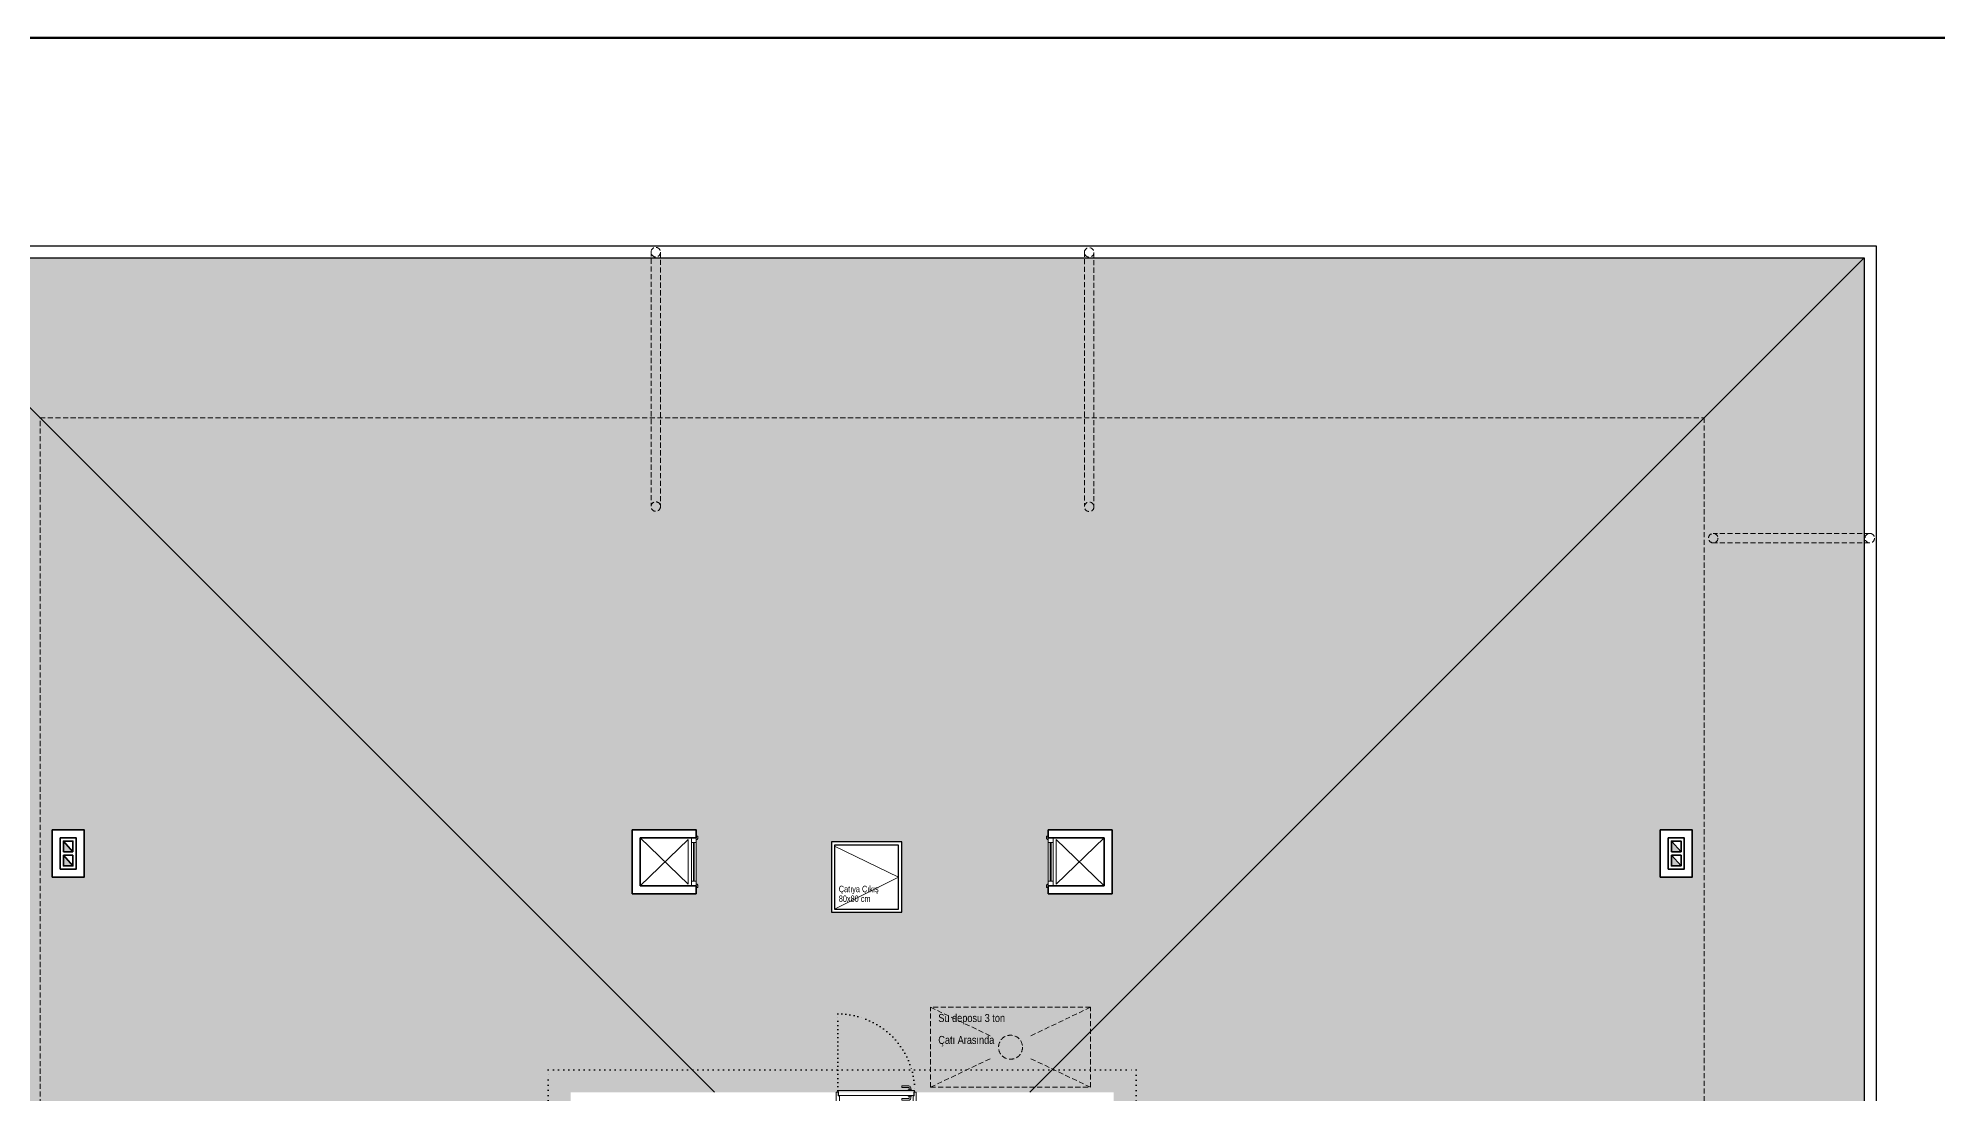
# Model space of a CAD drawing. Header units: millimetres. Extents: x 1811019 to 1873246, y -246515 to -243171.
# Drawn here: x 1868720 to 1871094, y -244825 to -243506 of the extents above; entities that cross this region are included whole.
import ezdxf

# ---------------------------------------------------------------- set-up
doc = ezdxf.new("R2010")
doc.units = ezdxf.units.MM
for name, pattern in [('DOT', [0.25, 0, -0.25]), ('izdüşüm arka', [3.175, 0, -3.175]), ('izdüşüm ön', [9.525, 6.35, -3.175])]:
    doc.linetypes.add(name, pattern=pattern)
for name, color, linetype, lineweight in [('a_doğrama', 251, 'Continuous', 20), ('a_duvar', 251, 'Continuous', 35), ('a_görünüş', 32, 'Continuous', 25), ('a_görünüş_ince', 8, 'Continuous', 20), ('a_hatch_misc', 251, 'Continuous', 15), ('a_izdüşüm_arka', 251, 'izdüşüm arka', 30), ('a_izdüşüm_ön', 6, 'izdüşüm ön', 9), ('a_not_mahal', 253, 'Continuous', 5), ('a_not_misc', 144, 'Continuous', 5), ('a_not_text', 7, 'Continuous', 13), ('a_çerçeve_line', 7, 'Continuous', 50)]:
    doc.layers.add(name, color=color, linetype=linetype, lineweight=lineweight)
doc.styles.get("Standard").update_dxf_attribs({"font": 'ARIALN.TTF'})

# ---------------------------------------------------------------- blocks, each defined once
blk = doc.blocks.new('M1')
at = {"layer": 'a_doğrama', "linetype": 'Continuous'}
for p, q in [((-24, 6), (-30, 6)), ((-30, 0), (-30, 6)), ((-24, 0), (-30, 0)), ((-24, 0), (-24, 6)), ((30, 6), (24, 6)), ((24, 6), (24, 0)), ((30, 0), (30, 6)), ((30, 0), (24, 0))]:
    blk.add_line(p, q, dxfattribs=at)
at = {"layer": 'a_doğrama'}
for p, q in [((24, 3.5), (-24, 3.5)), ((24, 2.5), (-24, 2.5))]:
    blk.add_line(p, q, dxfattribs=at)
for points in [[(-28, -1), (-28, 0), (-32, 0), (-32, -2), (-29, -2)], [(28, -1), (28, 0), (32, 0), (32, -2), (29, -2)]]:
    blk.add_lwpolyline(points, close=True, dxfattribs=at)
at = {"layer": 'a_görünüş_ince'}
for p, q in [((24, 6), (-24, 6)), ((-24, 0), (24, 0))]:
    blk.add_line(p, q, dxfattribs=at)
blk = doc.blocks.new('baca_şönt')
at = {"layer": 'a_duvar'}
h = blk.add_hatch(color=256, dxfattribs=at)
h.dxf.hatch_style = 1
h.paths.add_polyline_path([(21.5, -5), (21.5, -17), (35, -17)])
h.paths.add_polyline_path([(4, -5), (4, -17), (17.5, -17)])
for p, q in [((4, -5), (17.5, -17)), ((17.5, -5), (17.5, -17)), ((21.5, -5), (21.5, -17)), ((21.5, -5), (35, -17))]:
    blk.add_line(p, q, dxfattribs=at)
blk.add_lwpolyline([(0, -21), (39, -21), (39, -1), (0, -1)], close=True, dxfattribs=at)
for points in [[(17.5, -5), (4, -5), (4, -17), (17.5, -17)], [(21.5, -17), (35, -17), (35, -5), (21.5, -5)]]:
    blk.add_lwpolyline(points, dxfattribs=at)
blk = doc.blocks.new('K1')
at = {"layer": 'a_doğrama', "color": 251}
for points in [[(-17.5, -2.5), (-22, -2.5), (-22, 0), (2, 0), (2, -4), (-17.5, -4), (-17.5, -2.5)], [(-27.5, -93.1), (-25, -93.1)], [(-14.5, -93.1), (-17, -93.1)], [(-17.5, -97.5), (-22, -97.5), (-22, -100), (2, -100), (2, -96), (-17.5, -96), (-17.5, -97.5)]]:
    blk.add_lwpolyline(points, dxfattribs=at)
blk.add_lwpolyline([(-18, -14), (-18, -4), (-18, -3), (-22.5, -3), (-22.5, -2.5), (-22.5, -2), (-24, -2), (-24, -2.5), (-24, -12.5), (-24, -88), (-24, -97.5), (-24, -98), (-22.5, -98), (-22.5, -97.5), (-22.5, -97), (-18, -97), (-18, -96), (-18, -86.5)], close=True, dxfattribs=at)
for points in [[(-25, -91.1), (-27.5, -91.1, -0.414214), (-28, -90.6), (-28, -82.1), (-30, -82.1), (-30, -90.6)], [(-24, -94.1), (-24.5, -94.1, -0.414214), (-25, -93.6), (-25, -90.6, -0.414214), (-24.5, -90.1), (-24, -90.1)], [(-18, -94.1), (-17.5, -94.1, 0.414214), (-17, -93.6), (-17, -90.6, 0.414214), (-17.5, -90.1), (-18, -90.1)], [(-17, -91.1), (-14.5, -91.1, 0.414214), (-14, -90.6), (-14, -82.1), (-12, -82.1), (-12, -90.6)]]:
    blk.add_lwpolyline(points, format="xyb", dxfattribs=at)
for centre, start, end in [((-27.5, -90.6), 180, 270), ((-14.5, -90.6), 270, 0)]:
    blk.add_arc(centre, 2.5, start, end, dxfattribs=at)
at = {"layer": 'a_görünüş_ince', "color": 251}
blk.add_line((2, -6), (2, -94), dxfattribs=at)
at = {"layer": 'a_izdüşüm_arka', "color": 251, "linetype": 'DOT', "ltscale": 20}
blk.add_line((-24, -2), (-120, -2), dxfattribs=at)
blk.add_arc((-24, -2), 96, 180, 270, dxfattribs=at)

msp = doc.modelspace()

# ---------------------------------------------------------------- hatches: boundary and pattern name
at = {"layer": 'a_hatch_misc', "ltscale": 10}
h = msp.add_hatch(dxfattribs=at)
h.set_pattern_fill('AR-RSHKE', color=256, scale=0.15, angle=180)
h.set_pattern_definition([(180, (-86834.217, -600), (-97.155, -45.72), [22.86, -19.05, 26.67, -11.43, 34.29, -15.24]), (180, (-86857.077, -601.905), (-97.155, -45.72), [19.05, -72.39, 15.24, -22.86]), (180, (-86902.797, -597.143), (-97.155, -45.72), [11.43, -118.11]), (270, (-86834.217, -600), (32.385, -45.72), [43.815, -139.065]), (270, (-86857.077, -600), (32.385, -45.72), [42.8625, -140.0175]), (270, (-86876.127, -600), (32.385, -45.72), [40.005, -142.875]), (270, (-86902.797, -597.143), (32.385, -45.72), [43.815, -139.065]), (270, (-86914.227, -597.143), (32.385, -45.72), [43.815, -139.065]), (270, (-86948.517, -600), (32.385, -45.72), [41.91, -140.97])])
h.paths.add_polyline_path([(1869542.7, -244496.3), (1869542.7, -244576.3), (1869462.7, -244576.3), (1869462.7, -244496.3)], flags=16)
h.paths.add_polyline_path([(1869982.7, -244496.3), (1870062.7, -244496.3), (1870062.7, -244576.3), (1869982.7, -244576.3)], flags=16)
h.paths.add_polyline_path([(1869711.7, -244599.4), (1869711.7, -244511.4), (1869799.7, -244511.4), (1869799.7, -244599.4)], flags=16)
h.paths.add_polyline_path([(1871002.7, -243781.3), (1868522.7, -243781.3), (1869565.7, -244824.3), (1869959.7, -244824.3)])
h = msp.add_hatch(dxfattribs=at)
h.set_pattern_fill('AR-RSHKE', color=256, scale=0.15, angle=270)
h.set_pattern_definition([(270, (-86834.217, -600), (45.72, -97.155), [22.86, -19.05, 26.67, -11.43, 34.29, -15.24]), (270, (-86832.312, -622.86), (45.72, -97.155), [19.05, -72.39, 15.24, -22.86]), (270, (-86837.075, -668.58), (45.72, -97.155), [11.43, -118.11]), (0, (-86834.217, -600), (45.72, 32.385), [43.815, -139.065]), (0, (-86834.217, -622.86), (45.72, 32.385), [42.8625, -140.0175]), (0, (-86834.217, -641.91), (45.72, 32.385), [40.005, -142.875]), (0, (-86837.075, -668.58), (45.72, 32.385), [43.815, -139.065]), (0, (-86837.075, -680.01), (45.72, 32.385), [43.815, -139.065]), (0, (-86834.217, -714.3), (45.72, 32.385), [41.91, -140.97])])
h.paths.add_polyline_path([(1869387.7, -245053.8), (1869317.7, -245053.8), (1869317.7, -244928.8), (1869385.7, -244928.3), (1869385.7, -244824.3), (1869565.7, -244824.3), (1868522.7, -243781.3), (1868522.7, -246201.3), (1869385.7, -245338.3)])
h.paths.add_polyline_path([(1869133.7, -245032.8), (1869133.7, -244988.8), (1869114.7, -244988.8), (1869114.7, -244949.8), (1869172.7, -244949.8), (1869172.7, -244988.8), (1869172.7, -245032.8)], flags=16)
h.paths.add_polyline_path([(1868776.7, -245491.3), (1868776.7, -245530.3), (1868737.7, -245530.3), (1868737.7, -245491.3)], flags=16)
h.paths.add_polyline_path([(1868777.7, -244555.3), (1868737.7, -244555.3), (1868737.7, -244496.3), (1868777.7, -244496.3)], flags=16)
h = msp.add_hatch(dxfattribs=at)
h.set_pattern_fill('AR-RSHKE', color=256, scale=0.15, angle=90)
h.set_pattern_definition([(90, (-86834.217, -600), (-45.72, 97.155), [22.86, -19.05, 26.67, -11.43, 34.29, -15.24]), (90, (-86836.122, -577.14), (-45.72, 97.155), [19.05, -72.39, 15.24, -22.86]), (90, (-86831.36, -531.42), (-45.72, 97.155), [11.43, -118.11]), (180, (-86834.217, -600), (-45.72, -32.385), [43.815, -139.065]), (180, (-86834.217, -577.14), (-45.72, -32.385), [42.8625, -140.0175]), (180, (-86834.217, -558.09), (-45.72, -32.385), [40.005, -142.875]), (180, (-86831.36, -531.42), (-45.72, -32.385), [43.815, -139.065]), (180, (-86831.36, -519.99), (-45.72, -32.385), [43.815, -139.065]), (180, (-86834.217, -485.7), (-45.72, -32.385), [41.91, -140.97])])
h.paths.add_polyline_path([(1871002.7, -243781.3), (1869959.7, -244824.3), (1870064.7, -244824.3), (1870064.7, -244928.8), (1870132.7, -244928.8), (1870132.7, -245053.8), (1870062.7, -245053.8), (1870064.7, -245263.3), (1871002.7, -246201.3)])
h.paths.add_polyline_path([(1870747.7, -244555.3), (1870747.7, -244496.3), (1870787.7, -244496.3), (1870787.7, -244555.3)], flags=16)
h.paths.add_polyline_path([(1870360.7, -244949.8), (1870360.7, -244988.8), (1870341.7, -244988.8), (1870341.7, -245032.8), (1870302.7, -245032.8), (1870302.7, -244988.8), (1870302.7, -244949.8)], flags=16)
h.paths.add_polyline_path([(1870748.7, -245491.3), (1870787.7, -245491.3), (1870787.7, -245530.3), (1870748.7, -245530.3)], flags=16)

# ---------------------------------------------------------------- linework, layer by layer
at = {"layer": 'a_duvar'}
for p, q in [((1869462.7, -244576.3), (1869462.7, -244496.3)), ((1870052.7, -244506.3), (1870052.7, -244566.3)), ((1870062.7, -244496.3), (1870062.7, -244576.3)), ((1869542.7, -244576.3), (1869462.7, -244576.3)), ((1869542.7, -244566.3), (1869472.7, -244566.3)), ((1870052.7, -244566.3), (1869982.7, -244566.3)), ((1870062.7, -244576.3), (1869982.7, -244576.3))]:
    msp.add_line(p, q, dxfattribs=at)
for points in [[(1868737.7, -244496.3), (1868777.7, -244496.3), (1868777.7, -244555.3), (1868737.7, -244555.3)], [(1870747.7, -244496.3), (1870787.7, -244496.3), (1870787.7, -244555.3), (1870747.7, -244555.3)]]:
    msp.add_lwpolyline(points, close=True, dxfattribs=at)
for points in [[(1869462.7, -244496.3), (1869542.7, -244496.3), (1869542.7, -244506.3)], [(1869472.7, -244566.3), (1869472.7, -244506.3), (1869542.7, -244506.3)], [(1870062.7, -244496.3), (1869982.7, -244496.3)], [(1869982.7, -244506.3), (1869982.7, -244496.3)], [(1870052.7, -244506.3), (1869982.7, -244506.3)], [(1869542.7, -244566.3), (1869542.7, -244576.3)], [(1869982.7, -244566.3), (1869982.7, -244576.3)]]:
    msp.add_lwpolyline(points, dxfattribs=at)
at = {"layer": 'a_görünüş', "color": 251}
for p, q in [((1868522.7, -243781.3), (1869565.7, -244824.3)), ((1871002.7, -243781.3), (1869959.7, -244824.3))]:
    msp.add_line(p, q, dxfattribs=at)
for points in [[(1868507.7, -243766.3), (1871017.7, -243766.3), (1871017.7, -246216.3), (1868507.7, -246216.3)], [(1868522.7, -243781.3), (1871002.7, -243781.3), (1871002.7, -246201.3), (1868522.7, -246201.3)], [(1869711.7, -244599.4), (1869799.7, -244599.4), (1869799.7, -244511.4), (1869711.7, -244511.4)], [(1869715.7, -244595.4), (1869795.7, -244595.4), (1869795.7, -244515.4), (1869715.7, -244515.4)]]:
    msp.add_lwpolyline(points, close=True, dxfattribs=at)
at = {"layer": 'a_görünüş_ince'}
for points in [[(1869532.7, -244508.3), (1869532.7, -244564.3)], [(1869992.7, -244508.3), (1869992.7, -244564.3)]]:
    msp.add_lwpolyline(points, dxfattribs=at)
at = {"layer": 'a_izdüşüm_arka', "ltscale": 2}
msp.add_lwpolyline([(1869357.7, -244796.3), (1870092.7, -244796.3), (1870092.7, -245531.3), (1869357.7, -245531.3)], close=True, dxfattribs=at)
at = {"layer": 'a_izdüşüm_ön', "color": 251, "lineweight": 20}
for p, q in [((1870035.6, -244718), (1869835.6, -244718)), ((1869835.6, -244818), (1869835.6, -244718)), ((1869835.6, -244718), (1869912.6, -244754.9)), ((1870035.6, -244718), (1869958.6, -244754.9)), ((1870035.6, -244818), (1870035.6, -244718)), ((1869835.6, -244818), (1869912.6, -244781.2)), ((1870035.6, -244818), (1869958.6, -244781.2)), ((1869835.6, -244818), (1870035.6, -244818))]:
    msp.add_line(p, q, dxfattribs=at)
at = {"layer": 'a_izdüşüm_ön', "color": 251}
for points in [[(1869486.3, -243773.1), (1869486.3, -244091.1)], [(1869498, -243774.2), (1869498, -244092.2)], [(1870028.1, -243773.5), (1870028.1, -244091.4)], [(1870039.8, -243774.5), (1870039.8, -244092.5)], [(1871009.6, -244125.8), (1870814, -244125.8)], [(1871009.6, -244137.6), (1870814, -244137.6)]]:
    msp.add_lwpolyline(points, dxfattribs=at)
msp.add_lwpolyline([(1868722.7, -243981.3), (1870802.7, -243981.3), (1870802.7, -246001.3), (1868722.7, -246001.3)], close=True, dxfattribs=at)
for centre in [(1869492.1, -243774.2), (1870033.9, -243774.5), (1869492.1, -244092.2), (1870033.9, -244092.5), (1870814, -244131.7), (1871009.6, -244131.7)]:
    msp.add_circle(centre, 5.92, dxfattribs=at)
at = {"layer": 'a_izdüşüm_ön', "color": 251, "lineweight": 20}
msp.add_circle((1869935.6, -244768), 15, dxfattribs=at)
at = {"layer": 'a_not_misc'}
for points in [[(1869532.7, -244564.3), (1869472.7, -244506.3)], [(1869532.7, -244508.3), (1869472.7, -244566.3)], [(1870052.7, -244506.3), (1869992.7, -244564.3)], [(1869992.7, -244508.3), (1870052.7, -244566.3)], [(1869715.7, -244516.5), (1869795.7, -244555.4), (1869715.7, -244595.4)]]:
    msp.add_lwpolyline(points, dxfattribs=at)
at = {"layer": 'a_çerçeve_line'}
msp.add_lwpolyline([(1872123.9, -246506.5), (1872123.9, -243506.5), (1853005.4, -243506.5), (1853005.4, -246506.5)], close=True, dxfattribs=at)

# ---------------------------------------------------------------- block references
at = {"layer": 'a_doğrama', "xscale": -1, "rotation": 90}
msp.add_blockref('M1', (1869542.7, -244536.3), dxfattribs=at)
at = {"layer": 'a_doğrama', "rotation": 270}
msp.add_blockref('M1', (1869982.7, -244536.3), dxfattribs=at)
at = {"layer": 'a_duvar', "xscale": -1, "rotation": 270.0000000000001}
for p in [(1868768.7, -244545.3), (1870778.7, -244545.3)]:
    msp.add_blockref('baca_şönt', p, dxfattribs=at)
at = {"layer": 'a_izdüşüm_arka', "ltscale": 5, "xscale": -1, "rotation": 90.00079631210929}
msp.add_blockref('K1', (1869717.7, -244846.3), dxfattribs=at)

# ---------------------------------------------------------------- texts
at = {"layer": 'a_not_mahal'}
for s, p in [('Su deposu 3 ton', (1869845.3, -244736.5)), ('Çatı Arasında', (1869845.3, -244763.9))]:
    msp.add_text(s, height=10, dxfattribs=at).set_placement(p)
at = {"layer": 'a_not_text'}
for s, p in [('Çatıya Çıkış', (1869720.9, -244574.2)), ('80x80 cm', (1869720.9, -244586.4))]:
    msp.add_text(s, height=8, dxfattribs=at).set_placement(p)

doc.saveas('drawing.dxf')
